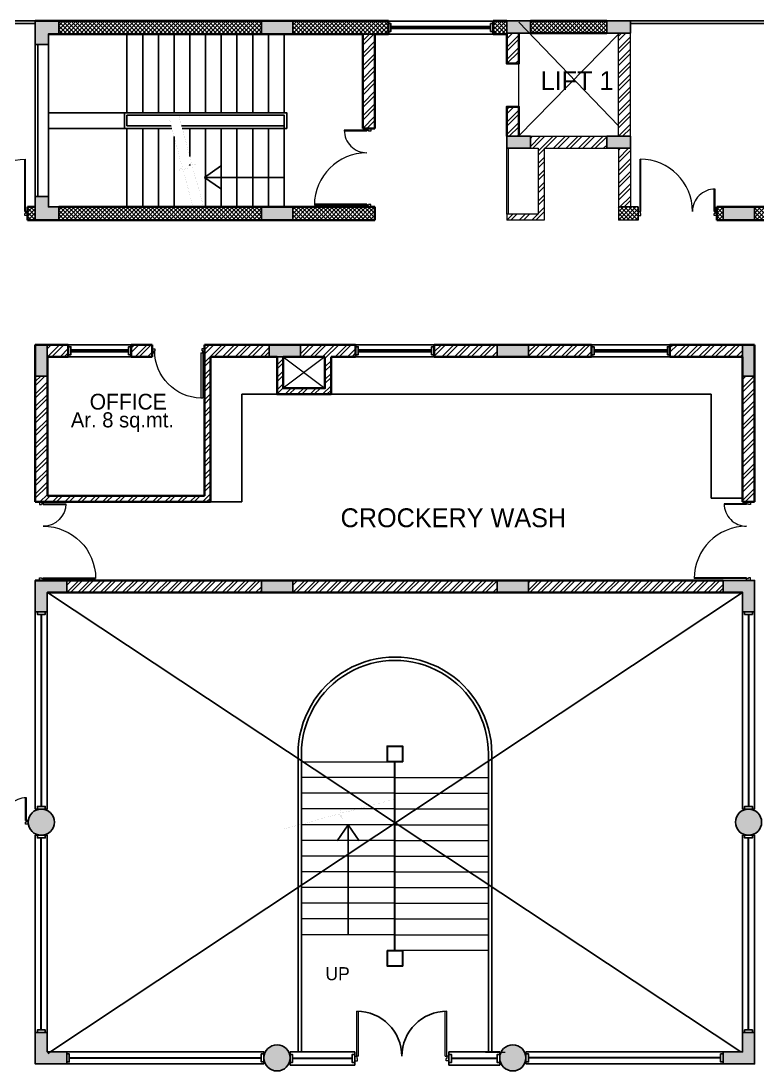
# Model space of a CAD drawing. Header units: millimetres. Extents: x -276609 to 1081398, y -453808 to 472098.
# Drawn here: x 55937 to 70005, y -54605 to -34560 of the extents above; entities that cross this region are included whole.
import ezdxf

# ---------------------------------------------------------------- set-up
doc = ezdxf.new("R2010")
doc.units = ezdxf.units.MM
doc.header["$MEASUREMENT"] = 0
for name, pattern in [('DASHED2', [0.375, 0.25, -0.125]), ('HIDDEN', [0.375, 0.25, -0.125]), ('Overhead', [3.96875, 2.38125, -1.5875])]:
    doc.linetypes.add(name, pattern=pattern)
for name, color, linetype in [('A-Anno Tags', 6, 'Continuous'), ('A-Elevation', 4, 'Continuous'), ('A-Railing', 4, 'Continuous'), ('A-Steps', 3, 'Continuous'), ('A-Wall Patt', 8, 'Continuous'), ('A-Window', 4, 'Continuous'), ('AREA', 7, 'Continuous'), ('S-Conc Patt', 9, 'Continuous'), ('text', 252, 'Continuous')]:
    doc.layers.add(name, color=color, linetype=linetype)
for name, color, linetype, lineweight in [('A-BEAM-1-8', 8, 'HIDDEN', 9), ('A-Detail Lines', 241, 'Continuous', 25), ('A-DETL-LLIN', 3, 'Continuous', 9), ('A-Door', 4, 'Continuous', 9), ('A-FLOR-STRS', 2, 'Continuous', 9), ('A-SECT-MBND', 5, 'Overhead', 9), ('A-Wall Sec', 1, 'Continuous', 20), ('S-Concrete', 40, 'Continuous', 25), ('STAIR', 3, 'Continuous', 9)]:
    doc.layers.add(name, color=color, linetype=linetype, lineweight=lineweight)
doc.styles.get("Standard").update_dxf_attribs({"font": ''})
doc.styles.get('Standard').set_extended_font_data('Gill Sans MT')
doc.dimstyles.get("Standard").update_dxf_attribs({"dimtxt": 0.18, "dimasz": 0.18, "dimexe": 0.18, "dimexo": 0.0625, "dimgap": 0.09, "dimtad": 0, "dimtih": 1, "dimtoh": 1, "dimdec": 4, "dimzin": 0, "dimdsep": 46, "dimtxsty": 'Standard', "dimcen": 0.09, "dimadec": 0, "dimazin": 0, "dimtfac": 1, "dimtdec": 4, "dimtofl": 0, "dimtmove": 0, "dimatfit": 3, "dimfxl": 1, "dimtolj": 1, "dimtzin": 0, "dimarcsym": 0})

# ---------------------------------------------------------------- blocks, each defined once
blk = doc.blocks.new('win 2000 wide')
at = {"layer": 'A-Window', "color": 2, "lineweight": 60}
blk.add_line((499331, 105347), (497431, 105347), dxfattribs=at)
at = {"layer": 'A-Window'}
for points in [[(499381, 105472), (497381, 105472)], [(497381, 105422), (497431, 105422), (497431, 105272), (497381, 105272)], [(499381, 105422), (499331, 105422), (499331, 105272), (499381, 105272)], [(499381, 105222), (497381, 105222)]]:
    blk.add_lwpolyline(points, dxfattribs=at)
blk = doc.blocks.new('Big Door Garbage')
at = {"layer": 'A-Door', "color": 5, "lineweight": 18}
for p, q in [((-12550, 128778), (-12500, 128778)), ((-12550, 128703), (-12550, 128778)), ((-12550, 128703), (-12515, 128703)), ((-12515, 128738), (-12500, 128738)), ((-12515, 128703), (-12515, 128738)), ((-12515, 128703), (-12515, 128273)), ((-12499, 128703), (-12515, 128703)), ((-12500, 128778), (-12500, 128738)), ((-12499, 128703), (-12499, 128273)), ((-11101, 128703), (-11101, 127703)), ((-11101, 128703), (-11085, 128703)), ((-11100, 128778), (-11100, 128738)), ((-11050, 128778), (-11100, 128778)), ((-11085, 128738), (-11100, 128738)), ((-11085, 128703), (-11085, 128738)), ((-11050, 128703), (-11085, 128703)), ((-11085, 128703), (-11085, 127703)), ((-11050, 128703), (-11050, 128778))]:
    blk.add_line(p, q, dxfattribs=at)
at = {"layer": 'A-Door', "lineweight": 18}
for centre, radius, start, end in [((-12515, 128703), 430, 270, 0), ((-11085, 128703), 1000, 180, 270)]:
    blk.add_arc(centre, radius, start, end, dxfattribs=at)
blk = doc.blocks.new('ABL_Door_S - 1000 x 2100-11-3 Second Floor Lvl')
at = {"layer": 'A-Door', "color": 5}
for p, q in [((-500, 38), (-450, 38)), ((-500, -38), (-500, 38)), ((-450, 38), (-450, -3)), ((450, 38), (450, -3)), ((500, 38), (450, 38)), ((500, -38), (500, 38)), ((-500, -38), (-465, -38)), ((-465, -3), (-450, -3)), ((-465, -38), (-465, -3)), ((-430, -38), (-465, -38)), ((465, -3), (450, -3)), ((465, -38), (465, -3)), ((500, -38), (465, -38))]:
    blk.add_line(p, q, dxfattribs=at)
at = {"layer": 'A-Door', "color": 5, "lineweight": 18}
for p, q in [((-465, -38), (-465, -902)), ((-430, -38), (-430, -902)), ((-430, -902), (-465, -902))]:
    blk.add_line(p, q, dxfattribs=at)
at = {"layer": 'A-Door'}
blk.add_arc((-450, -3), 900, 271.2733, 0, dxfattribs=at)
blk = doc.blocks.new('ergrthyjty')
at = {"layer": 'S-Conc Patt'}
for points in [[(485641, 105163), (485191, 105163), (485191, 104713), (485441, 104713), (485441, 104913), (485641, 104913)], [(489506, 105163), (489506, 104913), (490106, 104913), (490106, 105163)], [(494191, 105163), (494191, 104933), (494641, 104933), (494641, 105163)], [(496101, 105163), (496101, 104933), (496551, 104933), (496551, 105163)], [(494191, 102963), (494191, 102733), (494641, 102733), (494641, 102963)], [(496101, 102963), (496101, 102733), (496551, 102733), (496551, 102963)], [(485641, 101363), (485191, 101363), (485191, 101813), (485441, 101813), (485441, 101613), (485641, 101613)], [(489506, 101613), (489506, 101363), (490106, 101363), (490106, 101613)], [(498321, 101613), (498321, 101363), (498921, 101363), (498921, 101613)], [(485421, 98983), (485191, 98983), (485191, 98383), (485421, 98383)], [(489656, 98983), (489656, 98753), (490256, 98753), (490256, 98983)], [(494006, 98983), (494006, 98753), (494606, 98753), (494606, 98983)], [(498921, 98983), (498691, 98983), (498691, 98383), (498921, 98383)], [(485191, 94483), (485191, 93883), (485421, 93883), (485421, 94253), (485791, 94253), (485791, 94483)], [(489506, 94483), (489506, 94253), (490106, 94253), (490106, 94483)], [(494006, 94483), (494006, 94253), (494606, 94253), (494606, 94483)], [(498321, 94483), (498321, 94253), (498691, 94253), (498691, 93883), (498921, 93883), (498921, 94483)], [(485556, 89868, 1), (485056, 89868, 1)], [(499056, 89868, 1), (498556, 89868, 1)], [(485791, 85253), (485791, 85483), (485421, 85483), (485421, 85853), (485191, 85853), (485191, 85253)], [(498921, 85253), (498921, 85853), (498691, 85853), (498691, 85483), (498321, 85483), (498321, 85253)], [(490056, 85368, 1), (489556, 85368, 1)], [(494556, 85368, 1), (494056, 85368, 1)]]:
    blk.add_hatch(color=8, dxfattribs=at).paths.add_polyline_path(points)
at = {"layer": 'S-Concrete'}
for points in [[(485641, 105163), (485191, 105163), (485191, 104713), (485441, 104713), (485441, 104913), (485641, 104913), (485641, 105163)], [(485641, 101363), (485191, 101363), (485191, 101813), (485441, 101813), (485441, 101613), (485641, 101613), (485641, 101363)]]:
    blk.add_lwpolyline(points, dxfattribs=at)
for points in [[(489506, 105163), (489506, 104913), (490106, 104913), (490106, 105163)], [(494191, 105163), (494191, 104933), (494641, 104933), (494641, 105163)], [(496101, 105163), (496101, 104933), (496551, 104933), (496551, 105163)], [(494191, 102963), (494191, 102733), (494641, 102733), (494641, 102963)], [(496101, 102963), (496101, 102733), (496551, 102733), (496551, 102963)], [(489506, 101613), (489506, 101363), (490106, 101363), (490106, 101613)], [(498321, 101613), (498321, 101363), (498921, 101363), (498921, 101613)], [(485421, 98983), (485191, 98983), (485191, 98383), (485421, 98383)], [(489656, 98983), (489656, 98753), (490256, 98753), (490256, 98983)], [(494006, 98983), (494006, 98753), (494606, 98753), (494606, 98983)], [(498921, 98983), (498691, 98983), (498691, 98383), (498921, 98383)], [(485791, 94483), (485191, 94483), (485191, 93883), (485421, 93883), (485421, 94253), (485791, 94253)], [(489506, 94483), (489506, 94253), (490106, 94253), (490106, 94483)], [(494006, 94483), (494006, 94253), (494606, 94253), (494606, 94483)], [(498321, 94483), (498921, 94483), (498921, 93883), (498691, 93883), (498691, 94253), (498321, 94253)], [(485791, 85253), (485191, 85253), (485191, 85853), (485421, 85853), (485421, 85483), (485791, 85483)], [(498321, 85253), (498921, 85253), (498921, 85853), (498691, 85853), (498691, 85483), (498321, 85483)]]:
    blk.add_lwpolyline(points, close=True, dxfattribs=at)
for centre in [(485306, 89868), (498806, 89868), (489806, 85368), (494306, 85368)]:
    blk.add_circle(centre, 250, dxfattribs=at)
blk = doc.blocks.new('trhyj')
at = {"layer": 'A-Window', "color": 2, "lineweight": 30}
blk.add_line((485306, 93833), (485306, 90168), dxfattribs=at)
at = {"layer": 'A-Window'}
blk.add_lwpolyline([(485191, 90118), (485191, 93883), (485421, 93883), (485421, 90118), (485191, 90118)], close=True, dxfattribs=at)
for points in [[(485381, 93883), (485381, 93833), (485231, 93833), (485231, 93883)], [(485381, 90118), (485381, 90168), (485231, 90168), (485231, 90118)]]:
    blk.add_lwpolyline(points, dxfattribs=at)

msp = doc.modelspace()

# ---------------------------------------------------------------- hatches: boundary and pattern name
at = {"layer": 'A-Wall Patt'}
h = msp.add_hatch(dxfattribs=at)
h.set_pattern_fill('ANSI37', color=256, scale=450, style=0)
h.set_pattern_definition([(45, (56659.85, -34809.84), (-39.77476, 39.77476), []), (135, (56659.85, -34809.84), (-39.77476, -39.77476), [])])
h.paths.add_polyline_path([(60524.9, -34559.8), (56659.9, -34559.8), (56659.9, -34809.8), (60524.9, -34809.8)])
h.paths.add_polyline_path([(62949.9, -34559.8), (61124.9, -34559.8), (61124.9, -34809.8), (62459.9, -34809.8), (62689.9, -34809.8), (62949.9, -34809.8)])
h = msp.add_hatch(dxfattribs=at)
h.set_pattern_fill('ANSI37', color=256, scale=450, style=0)
h.set_pattern_definition([(45, (64949.85, -34809.84), (-39.7748, 39.7748), []), (135, (64949.85, -34809.84), (-39.7748, -39.7748), [])])
h.paths.add_polyline_path([(65209.9, -34559.8), (64949.9, -34559.8), (64949.9, -34809.8), (65209.9, -34809.8), (65209.9, -34789.8)])
h.paths.add_polyline_path([(67119.9, -34559.8), (65659.9, -34559.8), (65659.9, -34789.8), (67119.9, -34789.8)])
h = msp.add_hatch(dxfattribs=at)
h.set_pattern_fill('ANSI32', color=256, scale=450, angle=360, style=0)
h.set_pattern_definition([(45, (62459.85, -36609.84), (-119.324, 119.324), []), (45, (62539.4, -36609.84), (-119.324, 119.324), [])])
h.paths.add_polyline_path([(62689.9, -34809.8), (62459.9, -34809.8), (62459.9, -36609.8), (62689.9, -36609.8)])
h = msp.add_hatch(dxfattribs=at)
h.set_pattern_fill('ANSI32', color=256, scale=450, style=0)
h.set_pattern_definition([(45, (65347.27, -36351.95), (-119.324, 119.324), []), (45, (65426.82, -36351.95), (-119.324, 119.324), [])])
h.paths.add_polyline_path([(65439.9, -36196.5), (65209.9, -36196.5), (65209.9, -36759.8), (65439.9, -36759.8)])
h.paths.add_polyline_path([(65439.9, -34789.8), (65209.9, -34789.8), (65209.9, -35373.2), (65439.9, -35373.2)])
h = msp.add_hatch(dxfattribs=at)
h.set_pattern_fill('ANSI32', color=256, scale=450, style=0)
h.set_pattern_definition([(45, (67339.85, -36759.84), (-119.324, 119.324), []), (45, (67419.4, -36759.84), (-119.324, 119.324), [])])
h.paths.add_polyline_path([(67569.9, -34798.2), (67569.9, -34789.8), (67339.9, -34789.8), (67339.9, -36759.8), (67569.9, -36759.8), (67569.9, -35709.6)])
h = msp.add_hatch(dxfattribs=at)
h.set_pattern_fill('ANSI32', color=256, scale=450, style=0)
h.set_pattern_definition([(45, (65209.85, -38359.84), (-119.324, 119.324), []), (45, (65289.4, -38359.84), (-119.324, 119.324), [])])
h.paths.add_polyline_path([(67119.9, -36759.8), (65659.9, -36759.8), (65659.9, -36989.8), (65809.9, -36989.8), (65809.9, -38244.8), (65209.9, -38244.8), (65209.9, -38359.8), (65924.9, -38359.8), (65924.9, -36989.8), (67119.9, -36989.8)])
h.paths.add_polyline_path([(67339.9, -38109.8), (67569.9, -38109.8), (67569.9, -36989.8), (67339.9, -36989.8)])
h = msp.add_hatch(dxfattribs=at)
h.set_pattern_fill('ANSI37', color=256, scale=450, style=0)
h.set_pattern_definition([(45, (57137.23, -38171.086), (-39.77476, 39.77476), []), (135, (57137.23, -38171.086), (-39.77476, -39.77476), [])])
h.paths.add_polyline_path([(56659.9, -38109.8), (56659.9, -38359.8), (60524.9, -38359.8), (60524.9, -38109.8)])
h.paths.add_polyline_path([(62689.9, -38109.8), (61124.9, -38109.8), (61124.9, -38359.8), (62689.9, -38359.8)])
h.paths.add_polyline_path([(56209.9, -38109.8), (56059.9, -38109.8), (56059.9, -38359.8), (56209.9, -38359.8)])
h = msp.add_hatch(dxfattribs=at)
h.set_pattern_fill('ANSI37', color=256, scale=450, style=0)
h.set_pattern_definition([(45, (-428981.344, -139722.526), (-39.7747564, 39.7747564), []), (135, (-428981.344, -139722.526), (-39.7747564, -39.7747564), [])])
h.paths.add_polyline_path([(67569.9, -38109.8), (67339.9, -38109.8), (67339.9, -38359.8), (67569.9, -38359.8)])
h.paths.add_polyline_path([(69339.9, -38109.8), (69219.9, -38109.8), (69219.9, -38359.8), (69339.9, -38359.8)])
h.paths.add_polyline_path([(67719.9, -38109.8), (67569.9, -38109.8), (67569.9, -38359.8), (67719.9, -38359.8)])
h.paths.add_polyline_path([(71169.9, -38359.8), (72969.9, -38359.8), (72969.9, -38109.8), (71169.9, -38109.8)])
h.paths.add_polyline_path([(73569.9, -38359.8), (74024.9, -38359.8), (74024.9, -38109.8), (73569.9, -38109.8)])
h.paths.add_polyline_path([(74624.9, -38359.8), (75369.9, -38359.8), (75369.9, -38109.8), (74624.9, -38109.8)])
h.paths.add_polyline_path([(75969.9, -38359.8), (77769.9, -38359.8), (77769.9, -38109.8), (75969.9, -38109.8)])
h.paths.add_polyline_path([(78369.9, -38359.8), (78489.9, -38359.8), (78489.9, -38109.8), (78369.9, -38109.8)])
h.paths.add_polyline_path([(69939.9, -38109.8), (69939.9, -38234.8), (69939.9, -38359.8), (70569.9, -38359.8), (70569.9, -38109.8)])
h = msp.add_hatch(dxfattribs=at)
h.set_pattern_fill('ANSI32', color=256, scale=450, style=0)
h.set_pattern_definition([(45, (59504.64, -43398.1), (-119.324, 119.324), []), (45, (59584.19, -43398.1), (-119.324, 119.324), [])])
h.paths.add_polyline_path([(59554.9, -43190.7), (59439.9, -43190.7), (59439.9, -43624.8), (56439.9, -43624.8), (56439.9, -43190.7), (56209.9, -43190.7), (56209.9, -43739.8), (59554.9, -43739.8)])
h.paths.add_polyline_path([(58439.9, -40739.8), (58039.9, -40739.8), (58039.9, -40969.8), (58439.9, -40969.8)], flags=17)
h.paths.add_polyline_path([(56839.9, -40739.8), (56439.9, -40739.8), (56439.9, -40969.8), (56839.9, -40969.8)], flags=17)
h.paths.add_polyline_path([(60939.9, -40969.8), (60824.9, -40969.8), (60824.9, -41684.8), (61854.9, -41684.8), (61854.9, -40969.8), (61739.9, -40969.8), (61739.9, -41569.8), (60939.9, -41569.8)])
h.paths.add_polyline_path([(61274.9, -40739.8), (61274.9, -40969.8), (62324.9, -40969.8), (62324.9, -40739.8)])
h.paths.add_polyline_path([(56209.9, -43190.7), (56439.9, -43190.7), (56439.9, -41339.8), (56209.9, -41339.8)])
h.paths.add_polyline_path([(59439.9, -43190.7), (59554.9, -43190.7), (59554.9, -40969.8), (60674.9, -40969.8), (60674.9, -40739.8), (59439.9, -40739.8)])
h = msp.add_hatch(dxfattribs=at)
h.set_pattern_fill('ANSI32', color=256, scale=450, style=0)
h.set_pattern_definition([(45, (64210.41, -40969.84), (-119.324, 119.324), []), (45, (64289.96, -40969.84), (-119.324, 119.324), [])])
h.paths.add_polyline_path([(64210.4, -40739.8), (63824.9, -40739.8), (63824.9, -40969.8), (64210.4, -40969.8)])
h.paths.add_polyline_path([(65024.9, -40739.8), (64210.4, -40739.8), (64210.4, -40969.8), (65024.9, -40969.8)])
h = msp.add_hatch(dxfattribs=at)
h.set_pattern_fill('ANSI32', color=256, scale=450, style=0)
h.set_pattern_definition([(45, (65624.85, -43739.84), (-119.324, 119.324), []), (45, (65704.4, -43739.84), (-119.324, 119.324), [])])
h.paths.add_polyline_path([(69939.9, -41339.8), (69709.9, -41339.8), (69709.9, -43739.8), (69939.9, -43739.8)])
h.paths.add_polyline_path([(69709.9, -40739.8), (68324.9, -40739.8), (68324.9, -40969.8), (69709.9, -40969.8)])
h.paths.add_polyline_path([(66824.9, -40739.8), (65624.9, -40739.8), (65624.9, -40969.8), (66824.9, -40969.8)])
h = msp.add_hatch(dxfattribs=at)
h.set_pattern_fill('ANSI32', color=256, scale=400, style=0)
h.set_pattern_definition([(45, (56809.85, -45469.84), (-106.066, 106.066), []), (45, (56880.56, -45469.84), (-106.066, 106.066), [])])
h.paths.add_polyline_path([(60524.9, -45239.8), (56809.9, -45239.8), (56809.9, -45469.8), (60524.9, -45469.8)])
h = msp.add_hatch(dxfattribs=at)
h.set_pattern_fill('ANSI32', color=256, scale=400, style=0)
h.set_pattern_definition([(45, (61124.85, -45469.84), (-106.066, 106.066), []), (45, (61195.56, -45469.84), (-106.066, 106.066), [])])
h.paths.add_polyline_path([(69339.9, -45239.8), (65624.9, -45239.8), (65624.9, -45469.8), (69339.9, -45469.8)])
h.paths.add_polyline_path([(65024.9, -45239.8), (64210.4, -45239.8), (64210.4, -45469.8), (65024.9, -45469.8)])
h.paths.add_polyline_path([(64210.4, -45239.8), (61124.9, -45239.8), (61124.9, -45469.8), (64210.4, -45469.8)])

# ---------------------------------------------------------------- linework, layer by layer
at = {"layer": 'A-Anno Tags'}
msp.add_line((62459.9, -34809.8), (62689.9, -34809.8), dxfattribs=at)
at = {"layer": 'A-BEAM-1-8', "linetype": 'Continuous', "ltscale": 500}
for p, q in [((61739.9, -40969.8), (60939.9, -41569.8)), ((60939.9, -40969.8), (61739.9, -41569.8))]:
    msp.add_line(p, q, dxfattribs=at)
at = {"layer": 'A-Detail Lines'}
for p, q in [((65439.9, -34582.7), (67334.9, -36552.7)), ((67344.9, -34809.8), (65434.9, -36759.8))]:
    msp.add_line(p, q, dxfattribs=at)
at = {"layer": 'A-Detail Lines', "linetype": 'Continuous', "ltscale": 500}
for p, q in [((56439.9, -45469.8), (69674.9, -54239.8)), ((69709.9, -45469.8), (56451.8, -54270.6))]:
    msp.add_line(p, q, dxfattribs=at)
at = {"layer": 'A-DETL-LLIN'}
msp.add_line((65439.9, -36184.8), (65439.9, -35384.8), dxfattribs=at)
at = {"layer": 'A-Door'}
for p, q in [((65209.9, -38244.8), (65209.9, -36989.8)), ((65239.9, -38244.8), (65239.9, -36989.8))]:
    msp.add_line(p, q, dxfattribs=at)
at = {"layer": 'A-Door', "color": 5, "lineweight": 18}
for p, q in [((62345.5, -54324.4), (62345.5, -53463.2)), ((62380.5, -54324.4), (62380.5, -53464)), ((64032.7, -54324.4), (64032.7, -53464)), ((64067.7, -54324.4), (64067.7, -53463.2)), ((62306.6, -54324.4), (62306.6, -54407.7)), ((62306.6, -54324.4), (62345.5, -54324.4)), ((62306.6, -54407.7), (62362.2, -54407.7)), ((62380.5, -54324.4), (62345.5, -54324.4)), ((62345.5, -54324.4), (62345.5, -54363.2)), ((62345.5, -54363.2), (62362.2, -54363.2)), ((62362.2, -54407.7), (62362.2, -54363.2)), ((64032.7, -54324.4), (64067.7, -54324.4)), ((64051.1, -54407.7), (64051.1, -54363.2)), ((64067.7, -54363.2), (64051.1, -54363.2)), ((64106.6, -54407.7), (64051.1, -54407.7)), ((64106.6, -54324.4), (64067.7, -54324.4)), ((64067.7, -54324.4), (64067.7, -54363.2)), ((64106.6, -54324.4), (64106.6, -54407.7)), ((64106.6, -54324.4), (64106.6, -54407.7))]:
    msp.add_line(p, q, dxfattribs=at)
at = {"layer": 'A-Elevation'}
for p, q in [((60154.9, -43739.8), (60154.9, -41684.8)), ((60154.9, -41684.8), (69109.9, -41684.8)), ((69109.9, -41684.8), (69109.9, -43669.8)), ((69709.9, -43669.8), (69109.9, -43669.8)), ((59554.9, -43739.8), (60154.9, -43739.8)), ((61224.9, -54244.1), (61224.9, -48552.4)), ((61289.9, -54244.1), (61289.9, -48555.4)), ((64859.8, -54244.1), (64859.8, -48549.4)), ((64924.8, -54244.1), (64924.8, -48552.4))]:
    msp.add_line(p, q, dxfattribs=at)
for centre, radius, start, end in [((63074.9, -48552.4), 1850, 359.99985, 180.00015), ((63074.9, -48552.4), 1785, 0, 180.0963), ((62345.5, -54324.4), 861.1, 0, 90), ((64067.7, -54324.4), 861.1, 90, 180)]:
    msp.add_arc(centre, radius, start, end, dxfattribs=at)
at = {"layer": 'A-FLOR-STRS'}
for p, q in [((60649.5, -38109.8), (60649.3, -38109.6)), ((60674.9, -38109.6), (60674.9, -38109.8))]:
    msp.add_line(p, q, dxfattribs=at)
at = {"layer": 'A-Railing'}
for p, q in [((56209.9, -34559.8), (47209.9, -34559.8)), ((56209.9, -34609.8), (47259.9, -34609.8)), ((78939.9, -34559.8), (67569.9, -34559.8)), ((78889.5, -34609.8), (67569.9, -34609.8)), ((56209.9, -37909.8), (56209.9, -35009.8)), ((56259.9, -37909.8), (56259.9, -35009.8))]:
    msp.add_line(p, q, dxfattribs=at)
for points in [[(58817.9, -36609.8), (57909.9, -36609.8), (57909.9, -36309.8), (61011.3, -36309.8), (61011.3, -36609.8)], [(58804.6, -36559.8), (57959.9, -36559.8), (57959.9, -36359.8), (60961.3, -36359.8), (60961.3, -36559.8)], [(60961.3, -36609.8), (60961.3, -36559.8), (59003.1, -36559.8)], [(61011.3, -36609.8), (59016.4, -36609.8)]]:
    msp.add_lwpolyline(points, dxfattribs=at)
at = {"layer": 'A-SECT-MBND'}
msp.add_line((62209.9, -38109.8), (56659.9, -38109.8), dxfattribs=at)
at = {"layer": 'A-Steps'}
for p, q in [((57959.9, -36309.8), (57959.9, -34809.8)), ((58259.9, -36309.8), (58259.9, -34809.8)), ((58559.9, -36309.8), (58559.9, -34809.8)), ((58859.9, -36309.8), (58859.9, -34809.8)), ((59159.9, -36309.8), (59159.9, -34809.8)), ((59459.9, -36309.8), (59459.9, -34809.8)), ((59759.9, -36309.8), (59759.9, -34809.8)), ((60059.9, -36309.8), (60059.9, -34809.8)), ((60359.9, -36309.8), (60359.9, -34809.8)), ((60659.9, -36309.8), (60659.9, -34809.8)), ((60959.9, -36309.8), (60959.9, -34809.8)), ((56459.9, -37909.8), (56459.9, -35009.8)), ((57909.9, -36309.8), (56459.9, -36309.8)), ((57909.9, -36609.8), (56459.9, -36609.8)), ((57959.9, -36609.8), (57959.9, -38109.8)), ((58259.9, -36609.8), (58259.9, -38109.8)), ((58559.9, -36609.8), (58559.9, -38109.8)), ((59159.9, -36609.8), (59159.9, -37148.9)), ((59459.9, -36609.8), (59459.9, -38109.8)), ((59759.9, -36609.8), (59759.9, -38109.8)), ((60059.9, -36609.8), (60059.9, -38109.8)), ((60359.9, -36609.8), (60359.9, -38109.8)), ((60659.9, -36609.8), (60659.9, -38109.8)), ((60959.9, -36609.8), (60959.9, -38109.8)), ((58859.9, -36767.3), (58859.9, -38109.8))]:
    msp.add_line(p, q, dxfattribs=at)
at = {"layer": 'A-Steps', "linetype": 'DASHED2', "ltscale": 1000}
msp.add_line((59159.9, -37299.3), (59159.9, -37317), dxfattribs=at)
at = {"layer": 'A-Steps', "const_width": 1}
for points in [[(58774.2, -36445.4), (59018, -37361.6), (58946.5, -37410.8), (59116.1, -37373.9), (59035.8, -37428.1), (59256.5, -38229.5)], [(58949.8, -36359.8), (59193.7, -37276), (59122.2, -37325.2), (59291.8, -37288.3), (59211.4, -37342.5), (59432.1, -38143.9)]]:
    msp.add_lwpolyline(points, dxfattribs=at)
at = {"layer": 'A-Wall Patt'}
msp.add_line((67569.9, -38109.8), (67339.9, -38109.8), dxfattribs=at)
at = {"layer": 'A-Wall Sec', "lineweight": 35}
for p, q in [((56209.9, -34559.8), (62949.9, -34559.8)), ((62949.9, -34809.8), (62949.9, -34559.8)), ((64949.9, -34559.8), (65209.9, -34559.8)), ((64949.9, -34809.8), (64949.9, -34559.8)), ((56459.9, -34809.8), (62459.9, -34809.8)), ((62459.9, -34809.8), (62459.9, -36609.8)), ((62689.9, -34809.8), (62949.9, -34809.8)), ((62689.9, -34809.8), (62689.9, -36609.8)), ((64949.9, -34809.8), (65209.9, -34809.8)), ((62689.9, -36609.8), (62459.9, -36609.8)), ((56059.9, -38359.8), (56059.9, -38109.8)), ((56059.9, -38109.8), (56209.9, -38109.8)), ((62689.9, -38109.8), (56659.9, -38109.8)), ((62689.9, -38109.8), (62689.9, -38359.8)), ((69339.9, -38109.8), (69219.9, -38109.8)), ((69219.9, -38109.8), (69219.9, -38359.8)), ((70569.9, -38109.8), (69339.9, -38109.8)), ((56059.9, -38359.8), (56209.9, -38359.8)), ((56209.9, -38359.8), (62689.9, -38359.8)), ((69219.9, -38359.8), (69339.9, -38359.8)), ((69339.9, -38359.8), (70569.9, -38359.8)), ((56209.9, -40739.8), (56209.9, -43739.8)), ((56839.9, -40739.8), (56209.9, -40739.8)), ((56839.9, -40969.8), (56839.9, -40739.8)), ((58439.9, -40739.8), (58039.9, -40739.8)), ((58039.9, -40739.8), (58039.9, -40969.8)), ((58439.9, -40969.8), (58439.9, -40739.8)), ((59439.9, -43624.8), (59439.9, -40739.8)), ((62324.9, -40739.8), (59439.9, -40739.8)), ((62324.9, -40969.8), (62324.9, -40739.8)), ((66824.9, -40739.8), (63824.9, -40739.8)), ((63824.9, -40739.8), (63824.9, -40969.8)), ((66824.9, -40969.8), (66824.9, -40739.8)), ((69939.9, -40739.8), (68324.9, -40739.8)), ((68324.9, -40739.8), (68324.9, -40969.8)), ((69939.9, -43739.8), (69939.9, -40739.8)), ((56439.9, -43624.8), (56439.9, -40969.8)), ((56439.9, -40969.8), (56839.9, -40969.8)), ((58039.9, -40969.8), (58439.9, -40969.8)), ((59554.9, -43739.8), (59554.9, -40969.8)), ((59554.9, -40969.8), (60824.9, -40969.8)), ((60939.9, -40969.8), (61739.9, -40969.8)), ((61854.9, -40969.8), (62324.9, -40969.8)), ((63824.9, -40969.8), (66824.9, -40969.8)), ((68324.9, -40969.8), (69709.9, -40969.8)), ((69709.9, -40969.8), (69709.9, -43739.8)), ((56439.9, -43624.8), (59439.9, -43624.8)), ((56209.9, -43739.8), (59554.9, -43739.8)), ((69939.9, -43739.8), (69709.9, -43739.8)), ((69339.9, -45239.8), (56209.9, -45239.8)), ((69709.9, -45469.8), (56439.9, -45469.8))]:
    msp.add_line(p, q, dxfattribs=at)
at = {"layer": 'A-Wall Sec'}
for p, q in [((65659.9, -36759.8), (67119.9, -36759.8)), ((65659.9, -36989.8), (65809.9, -36989.8)), ((65809.9, -36989.8), (65809.9, -38244.8)), ((65924.9, -36989.8), (67119.9, -36989.8)), ((65924.9, -36989.8), (65924.9, -38359.8)), ((67339.9, -36989.8), (67339.9, -38359.8)), ((67569.9, -36989.8), (67569.9, -38109.8)), ((65809.9, -38244.8), (65209.9, -38244.8)), ((65209.9, -38244.8), (65209.9, -38359.8)), ((67719.9, -38109.8), (67569.9, -38109.8)), ((67719.9, -38109.8), (67719.9, -38359.8)), ((65924.9, -38359.8), (65209.9, -38359.8)), ((67719.9, -38359.8), (67339.9, -38359.8))]:
    msp.add_line(p, q, dxfattribs=at)
at = {"layer": 'A-Wall Sec', "lineweight": 35}
for points in [[(65659.9, -34559.8), (67119.9, -34559.8)], [(65209.9, -34789.8), (65209.9, -35373.2), (65439.9, -35373.2), (65439.9, -34789.8)], [(65659.9, -34789.8), (67119.9, -34789.8)], [(65209.9, -36759.8), (65209.9, -36196.5), (65439.9, -36196.5), (65439.9, -36759.8)], [(61854.9, -40969.8), (61854.9, -41684.8), (60824.9, -41684.8), (60824.9, -40969.8)], [(61739.9, -40969.8), (61739.9, -41569.8), (60939.9, -41569.8), (60939.9, -40969.8)]]:
    msp.add_lwpolyline(points, dxfattribs=at)
at = {"layer": 'A-Wall Sec'}
for points in [[(67339.9, -36759.8), (67339.9, -34789.8)], [(67569.9, -35469.2), (67569.9, -34789.8)], [(67569.9, -36759.8), (67569.9, -35469.2)]]:
    msp.add_lwpolyline(points, dxfattribs=at)
at = {"layer": 'A-Window', "color": 2, "lineweight": 60}
for p, q in [((57989.9, -40854.8), (56889.9, -40854.8)), ((62374.9, -40854.8), (63774.9, -40854.8)), ((66874.9, -40854.8), (68274.9, -40854.8))]:
    msp.add_line(p, q, dxfattribs=at)
at = {"layer": 'A-Window'}
for p, q in [((61072, -54241), (61072, -54491)), ((62306.6, -54491), (62306.6, -54241)), ((64106.6, -54491), (64106.6, -54241)), ((65074, -54241), (65074, -54491))]:
    msp.add_line(p, q, dxfattribs=at)
at = {"layer": 'A-Window', "color": 2, "lineweight": 30}
for p, q in [((62256.6, -54366), (61122, -54366)), ((65024.5, -54366), (64156.6, -54366))]:
    msp.add_line(p, q, dxfattribs=at)
at = {"layer": 'A-Window'}
for points in [[(58039.9, -40739.8), (56839.9, -40739.8)], [(56839.9, -40779.8), (56889.9, -40779.8), (56889.9, -40929.8), (56839.9, -40929.8)], [(58039.9, -40779.8), (57989.9, -40779.8), (57989.9, -40929.8), (58039.9, -40929.8)], [(62324.9, -40739.8), (63824.9, -40739.8)], [(62324.9, -40929.8), (62374.9, -40929.8), (62374.9, -40779.8), (62324.9, -40779.8)], [(63824.9, -40929.8), (63774.9, -40929.8), (63774.9, -40779.8), (63824.9, -40779.8)], [(66824.9, -40739.8), (68324.9, -40739.8)], [(66824.9, -40929.8), (66874.9, -40929.8), (66874.9, -40779.8), (66824.9, -40779.8)], [(68324.9, -40929.8), (68274.9, -40929.8), (68274.9, -40779.8), (68324.9, -40779.8)], [(58039.9, -40969.8), (56839.9, -40969.8)], [(62324.9, -40969.8), (63824.9, -40969.8)], [(66824.9, -40969.8), (68324.9, -40969.8)], [(61072, -54241), (62306.6, -54241)], [(61072, -54441), (61122, -54441), (61122, -54291), (61072, -54291)], [(62306.6, -54441), (62256.6, -54441), (62256.6, -54291), (62306.6, -54291)], [(65074, -54241), (64106.6, -54241)], [(64106.6, -54441), (64156.6, -54441), (64156.6, -54291), (64106.6, -54291)], [(65074.5, -54441), (65024.5, -54441), (65024.5, -54291), (65074.5, -54291)], [(61072, -54491), (62306.6, -54491)], [(65074, -54491), (64106.6, -54491)]]:
    msp.add_lwpolyline(points, dxfattribs=at)
at = {"layer": 'S-Concrete'}
for points in [[(62924.9, -48702.4), (62924.9, -48402.4), (63224.9, -48402.4), (63224.9, -48702.4)], [(62932.9, -48694.4), (62932.9, -48410.4), (63216.9, -48410.4), (63216.9, -48694.4)], [(62924.9, -52302.4), (62924.9, -52602.4), (63224.9, -52602.4), (63224.9, -52302.4)], [(62932.9, -52310.4), (62932.9, -52594.4), (63216.9, -52594.4), (63216.9, -52310.4)]]:
    msp.add_lwpolyline(points, close=True, dxfattribs=at)
at = {"layer": 'STAIR'}
for p, q in [((61289.9, -48702.4), (63068.9, -48702.4)), ((63068.9, -52302.4), (63068.9, -48702.4)), ((63074.9, -52302.4), (63074.9, -48702.4)), ((63080.9, -52302.4), (63080.9, -48702.4)), ((63068.9, -49002.4), (61289.9, -49002.4)), ((63080.9, -49002.4), (64859.8, -49002.4)), ((63068.9, -49302.4), (61289.9, -49302.4)), ((63080.9, -49302.4), (64859.8, -49302.4)), ((63068.9, -49602.4), (61289.9, -49602.4)), ((63080.9, -49602.4), (64859.8, -49602.4)), ((63068.9, -49902.4), (61289.9, -49902.4)), ((63080.9, -49902.4), (64859.8, -49902.4)), ((63068.9, -50202.4), (61289.9, -50202.4)), ((63080.9, -50202.4), (64859.8, -50202.4)), ((63068.9, -50502.4), (61289.9, -50502.4)), ((63080.9, -50502.4), (64859.8, -50502.4)), ((63068.9, -50802.4), (61289.9, -50802.4)), ((63080.9, -50802.4), (64859.8, -50802.4)), ((63068.9, -51102.4), (61289.9, -51102.4)), ((63080.9, -51102.4), (64859.8, -51102.4)), ((63068.9, -51402.4), (61289.9, -51402.4)), ((63080.9, -51402.4), (64859.8, -51402.4)), ((63068.9, -51702.4), (61289.9, -51702.4)), ((63080.9, -51702.4), (64859.8, -51702.4)), ((63068.9, -52002.4), (61289.9, -52002.4)), ((63080.9, -52002.4), (64859.8, -52002.4)), ((64859.8, -52302.4), (63080.9, -52302.4)), ((64805.9, -54244.1), (65177.5, -54244.1))]:
    msp.add_line(p, q, dxfattribs=at)
at = {"layer": 'STAIR', "const_width": 1}
msp.add_lwpolyline([(63060.6, -49416.9), (62079.1, -49678.2), (62029.8, -49606.7), (62066.7, -49776.3), (62012.6, -49695.9), (60949.1, -49988.8)], dxfattribs=at)

# ---------------------------------------------------------------- block references
at = {"layer": 'A-Door'}
msp.add_blockref('win 2000 wide', (-434431.4, -140032.1), dxfattribs=at)
for p, rotation in [((-66165.5, -49159.8), 270), ((56669.9, 90505.5), 180), ((-58915.5, -56289.8), 270), ((43524.9, 78883), 180)]:
    msp.add_blockref('Big Door Garbage', p, dxfattribs=dict(at, rotation=rotation))
at = {"layer": 'A-Door', "xscale": -1}
for p, rotation in [((67109.9, 90505.5), 180), ((185065.2, -56289.8), 90)]:
    msp.add_blockref('Big Door Garbage', p, dxfattribs=dict(at, rotation=rotation))
msp.add_blockref('ABL_Door_S - 1000 x 2100-11-3 Second Floor Lvl', (58939.9, -40854.8), dxfattribs=at)
at = {"layer": 'A-Window'}
for p in [(-428981.3, -139722.5), (-415481.3, -139722.5)]:
    msp.add_blockref('trhyj', p, dxfattribs=at)
at = {"layer": 'A-Window', "xscale": -1}
for p, rotation in [((-428981.3, 40012.8), 180), ((-415481.3, 40012.8), 180), ((-24542.8, -539661), 270)]:
    msp.add_blockref('trhyj', p, dxfattribs=dict(at, rotation=rotation))
at = {"layer": 'A-Window', "rotation": 90}
msp.add_blockref('trhyj', (150692.5, -539661), dxfattribs=at)
at = {"layer": 'S-Concrete'}
msp.add_blockref('ergrthyjty', (-428981.3, -139722.5), dxfattribs=at)

# ---------------------------------------------------------------- texts
at = {"layer": 'A-Anno Tags', "insert": (61748.4, -52622.5), "char_height": 250, "attachment_point": 1}
msp.add_mtext('{\\fCentury Gothic|b0|i0|c0|p34;UP}', dxfattribs=at)
at = {"layer": 'AREA', "insert": (56888.8, -42030.1), "char_height": 288, "width": 6203.897, "attachment_point": 1}
msp.add_mtext('{\\fCentury Gothic|b0|i0|c0|p34;Ar. 8 sq.mt.}', dxfattribs=at)
at = {"layer": 'text', "width": 7754.871, "attachment_point": 1}
for s, insert, char_height in [('{\\fCentury Gothic|b0|i0|c0|p34;LIFT 1}', (65856.2, -35518.1), 360), ('\\pi3183.7;{\\fCentury Gothic|b0|i0|c0|p34;OFFICE}', (54065, -41677.1), 300), ('\\pi1761.4;{\\fCentury Gothic|b0|i0|c0|p34;CROCKERY WASH}', (60275.8, -43863.3), 360)]:
    msp.add_mtext(s, dxfattribs=dict(at, insert=insert, char_height=char_height))

# ---------------------------------------------------------------- leaders
at = {"layer": 'A-Anno Tags'}
msp.add_leader([(59443, -37544.8), (60943, -37544.8)], dimstyle='Standard', override={"dimasz": 300, "dimgap": 0.09, "dimtad": 0, "dimldrblk": 'Open90'}, dxfattribs=at)
at = {"layer": 'A-Detail Lines'}
msp.add_leader([(62181.8, -49907.8), (62181.8, -52002.4)], dimstyle='Standard', override={"dimasz": 300, "dimldrblk": 'Open90'}, dxfattribs=at)

doc.saveas('drawing.dxf')
